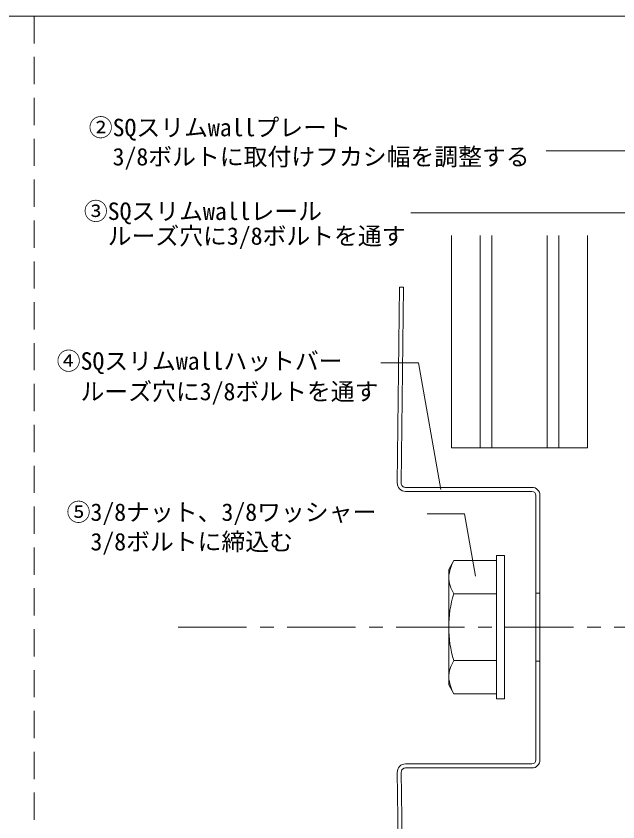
# Model space of a CAD drawing. Units: millimetres on the paper, enlarged 8 times, with parts at other scales. Extents: x -1560 to 1560, y -1077 to 1060.
# Drawn here: x -782.6 to -429.3, y -703.1 to -229.9 of the extents above; entities that cross this region are included whole.
import ezdxf
from ezdxf.enums import TextEntityAlignment as Align

# ---------------------------------------------------------------- set-up
doc = ezdxf.new("R2010")
doc.units = ezdxf.units.MM
doc.header["$LTSCALE"] = 8
for name, pattern in [('CHAIN1', [8, 5, -1, 1, -1]), ('DASHED1', [1.8, 1.2, -0.6]), ('DASHED2', [3, 2, -1])]:
    doc.linetypes.add(name, pattern=pattern)
for name, color, linetype, lineweight in [('1-0_中心線', 4, 'CHAIN1', 9), ('1-2_野縁受け', 3, 'Continuous', 18), ('1-4_ブレース・補強材', 4, 'Continuous', 9), ('1-6_文字', 7, 'Continuous', 18), ('F-3_野縁', 3, 'Continuous', 18)]:
    doc.layers.add(name, color=color, linetype=linetype, lineweight=lineweight)
doc.styles.add('ＭＳ ゴシック', font='')
doc.styles.get('ＭＳ ゴシック').set_extended_font_data('MS Gothic')

msp = doc.modelspace()

# ---------------------------------------------------------------- linework, layer by layer
at = {"layer": '1-0_中心線'}
msp.add_line((-687.37, -588.726), (-57.37, -588.726), dxfattribs=at)
at = {"layer": '1-2_野縁受け'}
for p, q in [((-527.026, -358.726), (-527.026, -483.398)), ((-510.096, -358.726), (-510.096, -483.398)), ((-503.348, -358.726), (-503.348, -483.398)), ((-470.705, -483.398), (-470.705, -358.726)), ((-463.957, -358.726), (-463.957, -483.398)), ((-447.026, -358.726), (-447.026, -483.398)), ((-527.026, -483.398), (-447.026, -483.398)), ((-500.621, -630.718), (-500.621, -546.718)), ((-495.821, -546.718), (-500.621, -546.718)), ((-495.821, -630.718), (-495.821, -546.718)), ((-528.621, -554.769), (-525.589, -549.518)), ((-500.621, -549.518), (-525.589, -549.518)), ((-500.621, -549.518), (-500.621, -627.918)), ((-528.621, -554.769), (-528.621, -622.666)), ((-500.621, -569.118), (-525.589, -569.118)), ((-500.621, -608.318), (-525.589, -608.318)), ((-528.621, -622.666), (-525.589, -627.918)), ((-500.621, -627.918), (-525.589, -627.918)), ((-495.821, -630.718), (-500.621, -630.718))]:
    msp.add_line(p, q, dxfattribs=at)
for centre, radius, start, end in [((-501.538, -562.328), 27.25, 151.95869, 173.65707), ((-509.116, -558.652), 19.517, 181.95543, 212.42883), ((-463.757, -588.718), 64.864, 162.41205, 197.58797), ((-509.116, -618.784), 19.517, 147.57118, 178.04459), ((-501.538, -615.107), 27.25, 186.34294, 208.04132)]:
    msp.add_arc(centre, radius, start, end, dxfattribs=at)
at = {"layer": '1-4_ブレース・補強材'}
for p, q in [((-558.888, -504.159), (-557.482, -389.065)), ((-557.482, -389.065), (-555.082, -389.094)), ((-556.488, -504.188), (-555.082, -389.094)), ((-479.805, -506.617), (-554.034, -506.617)), ((-554.034, -509.017), (-479.805, -509.017)), ((-477.405, -666.617), (-477.405, -511.417)), ((-475.005, -666.617), (-475.005, -511.417)), ((-554.034, -669.017), (-479.805, -669.017)), ((-479.805, -671.417), (-554.034, -671.417)), ((-558.832, -673.93), (-557.426, -789.024)), ((-556.433, -673.901), (-555.026, -788.995))]:
    msp.add_line(p, q, dxfattribs=at)
at = {"layer": '1-4_ブレース・補強材', "linetype": 'DASHED1'}
for p, q in [((-477.405, -568.726), (-475.005, -568.726)), ((-477.405, -608.726), (-475.005, -608.726))]:
    msp.add_line(p, q, dxfattribs=at)
at = {"layer": '1-4_ブレース・補強材'}
for centre, radius, start, end in [((-554.034, -504.217), 4.8, 178, 270), ((-554.088, -504.218), 2.4, 179.3, 271.3), ((-479.805, -511.417), 4.8, 0, 90), ((-479.805, -511.417), 2.4, 0, 90), ((-479.805, -666.617), 4.8, 270, 0), ((-479.805, -666.617), 2.4, 270, 0), ((-554.034, -673.817), 4.8, 90, 182), ((-554.034, -673.817), 2.4, 90, 182)]:
    msp.add_arc(centre, radius, start, end, dxfattribs=at)
at = {"layer": '1-6_文字'}
for p, q in [((-352.938, -309.112), (-471.464, -309.112)), ((-415.208, -345.461), (-550.8, -345.461)), ((-546.421, -433.429), (-568.405, -433.429)), ((-546.421, -433.429), (-533.277, -507.973)), ((-519.264, -522.158), (-541.248, -522.158)), ((-519.264, -522.158), (-512.798, -558.829))]:
    msp.add_line(p, q, dxfattribs=at)
at = {"layer": 'F-3_野縁'}
msp.add_line((-1528, -229.908), (-16, -229.908), dxfattribs=at)
at = {"layer": 'F-3_野縁', "linetype": 'DASHED2'}
msp.add_line((-772, -229.908), (-772, -900), dxfattribs=at)

# ---------------------------------------------------------------- texts
at = {"layer": '1-6_文字', "style": 'ＭＳ ゴシック'}
for s, p in [('②SQスリムwallプレート', (-739.936, -303.533)), ('\u30003/8ボルトに取付けフカシ幅を調整する', (-739.936, -320.674)), ('③SQスリムwallレール', (-742.821, -352.685)), ('\u3000ルーズ穴に3/8ボルトを通す', (-742.821, -367.222)), ('④SQスリムwallハットバー', (-758.762, -440.652)), ('\u3000ルーズ穴に3/8ボルトを通す', (-758.762, -458.571)), ('⑤3/8ナット、3/8ワッシャー', (-752.949, -529.382)), ('\u30003/8ボルトに締込む', (-752.949, -546.745))]:
    msp.add_text(s, height=10.26, dxfattribs=at).set_placement(p, align=Align.BOTTOM_LEFT)

doc.saveas('drawing.dxf')
